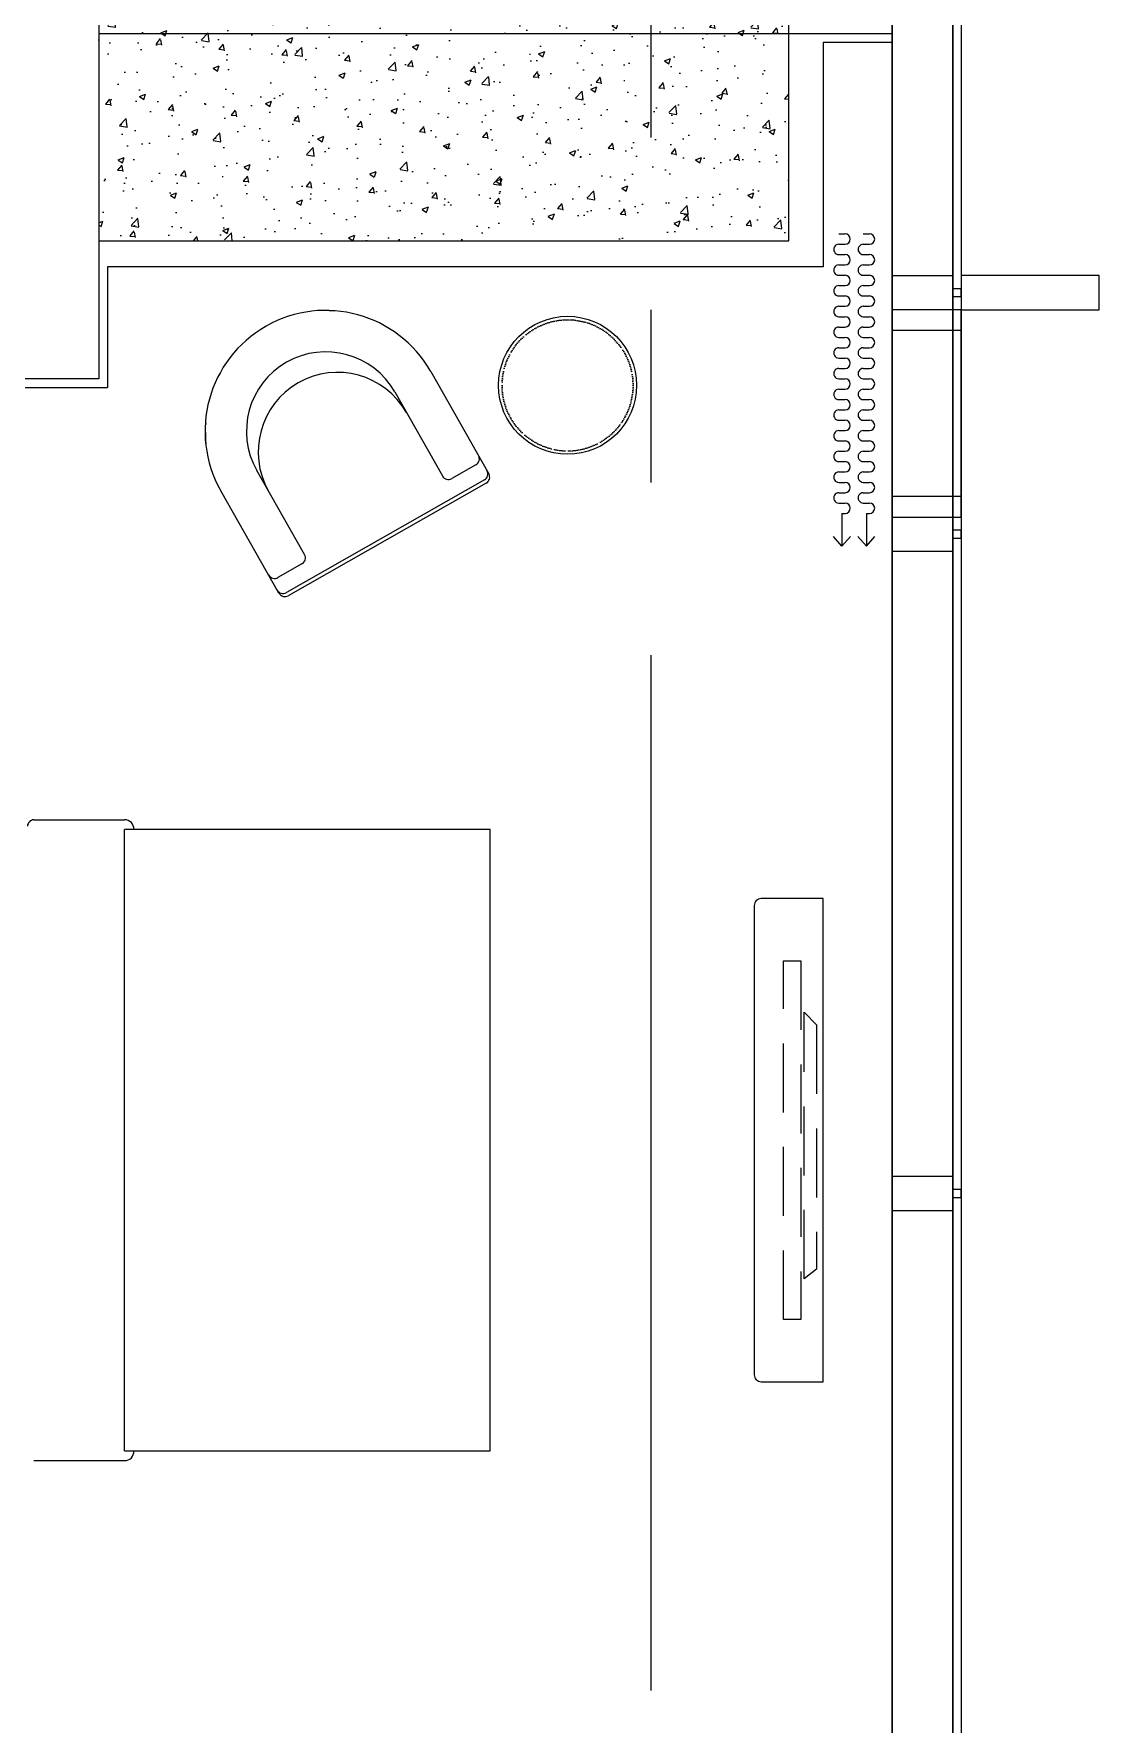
# Model space of a CAD drawing. Header units: millimetres. Extents: x 10000 to 302800, y 6800 to 229018.
# Drawn here: x 238439 to 241528, y 138239 to 143137 of the extents above; entities that cross this region are included whole.
import ezdxf

# ---------------------------------------------------------------- set-up
doc = ezdxf.new("R2010")
doc.units = ezdxf.units.MM
doc.header["$LTSCALE"] = 400
doc.header["$MEASUREMENT"] = 0
for name, pattern in [('X-GRID_5~ROOF$0$CENTER2', [1.125, 0.75, -0.125, 0.125, -0.125]), ('X-ROOM TYPE-SR-2bay corner$0$CONTINOUS', [0]), ('X-ROOM TYPE-SR-2bay corner$0$DOT2', [0.125, 0, -0.125]), ('X-ROOM TYPE-SR-2bay corner$0$HIDDEN', [0.375, 0.25, -0.125])]:
    doc.linetypes.add(name, pattern=pattern)
doc.layers.get('0').update_dxf_attribs({"linetype": 'CONTINUOUS'})
for name, color, linetype in [('A-DIM1', 7, 'CONTINUOUS'), ('X-COL-8F$0$A-COL', 2, 'CONTINUOUS'), ('X-COL-8F$0$A-HAT', 252, 'CONTINUOUS'), ('X-EXT_8F$0$A-ELES', 252, 'CONTINUOUS'), ('X-EXT_8F$0$A-WIN', 6, 'CONTINUOUS'), ('X-frame Hotel 8F$0$A-WINF', 4, 'CONTINUOUS'), ('X-GRID_5~ROOF$0$A-CEN1', 1, 'X-GRID_5~ROOF$0$CENTER2'), ('X-ROOM TYPE-SR-2bay corner$0$.WA_Curtain', 252, 'CONTINUOUS'), ('X-ROOM TYPE-SR-2bay corner$0$.WA_FP_Furn', 252, 'X-ROOM TYPE-SR-2bay corner$0$CONTINOUS'), ('X-ROOM TYPE-SR-2bay corner$0$.WA_Furn', 252, 'CONTINUOUS'), ('X-ROOM TYPE-SR-2bay corner$0$.WA_Furn hidden', 252, 'CONTINUOUS'), ('X-ROOM TYPE-SR-2bay corner$0$.WA_Wall-Finish', 252, 'CONTINUOUS'), ('X-ROOM TYPE-SR-2bay corner$0$A-WALD', 7, 'CONTINUOUS')]:
    doc.layers.add(name, color=color, linetype=linetype)

# ---------------------------------------------------------------- blocks, each defined once
blk = doc.blocks.new('X-COL-8F$0$1400X2000_1~3F_C5')
at = {"layer": 'X-COL-8F$0$A-HAT'}
h = blk.add_hatch(dxfattribs=at)
h.set_pattern_fill('AR-CONC', color=256)
h.set_pattern_definition([(50, (-235048.82, -47771.2), (182.18467, -15.93909), [19.05, -209.55]), (355, (-235048.82, -47771.2), (-35.24283, 191.05664), [15.24, -167.64]), (100.451, (-235033.63, -47772.53), (146.9425, 175.11669), [16.19, -178.09]), (46.1842, (-235048.82, -47720.4), (271.07904, -42.04233), [28.575, -314.325]), (96.6356, (-235026.23, -47723.9), (237.40423, 247.42556), [24.285, -267.135]), (351.184, (-235048.82, -47720.4), (237.4046, 247.42512), [22.86, -251.46]), (21, (-235023.42, -47733.1), (151.61488, -102.26552), [19.05, -209.55]), (326, (-235023.42, -47733.1), (61.80203, 184.18797), [15.24, -167.64]), (71.4514, (-235010.78, -47741.63), (213.41649, 81.92286), [16.19, -178.09]), (37.5, (-235048.817, -47771.206), (3.088603, 84.555039), [0, -165.608, 0, -170.18, 0, -168.275]), (7.5, (-235048.82, -47771.21), (66.819663, 100.180575), [0, -97.028, 0, -161.798, 0, -64.135]), (327.5, (-235105.46, -47771.206), (135.590595, -5.728744), [0, -63.5, 0, -198.12, 0, -262.89]), (317.5, (-235130.86, -47771.21), (148.12918, 25.42649), [0, -82.55, 0, -131.572, 0, -186.69])])
h.paths.add_polyline_path([(800, 700), (-1200, 700), (-1200, -700), (800, -700)])
at = {"layer": 'X-COL-8F$0$A-COL'}
blk.add_lwpolyline([(-1200, -700), (800, -700), (800, 700), (-1200, 700)], close=True, dxfattribs=at)
blk = doc.blocks.new('X-COL-8F')
at = {"layer": 'X-COL-8F$0$A-COL'}
blk.add_blockref('X-COL-8F$0$1400X2000_1~3F_C5', (235048.8, 47771.2), dxfattribs=at)
blk = doc.blocks.new('X-frame Hotel 8F$0$frame_hotel(24Tglass)')
at = {"layer": 'X-frame Hotel 8F$0$A-WINF'}
for p, q in [((-50, 250), (50, 250)), ((-50, 74), (-50, 250)), ((50, 250), (50, 74)), ((-50, 74), (50, 74)), ((-11.5, 74), (-11.5, 50)), ((-11.5, 50), (11.5, 50)), ((11.5, 50), (11.5, 74))]:
    blk.add_line(p, q, dxfattribs=at)
blk = doc.blocks.new('X-frame Hotel 8F$0$operable window')
for p, q in [((600, 200), (0, 200)), ((0, 200), (0, 0)), ((60, 200), (60, 0)), ((540, 0), (540, 200)), ((600, 0), (600, 200)), ((0, 0), (600, 0))]:
    blk.add_line(p, q)
blk = doc.blocks.new('X-frame Hotel 8F')
at = {"layer": 'X-frame Hotel 8F$0$A-WINF'}
blk.add_lwpolyline([(236348.7, 46971.2), (236348.7, 46871.2), (236748.7, 46871.2), (236748.7, 46971.2)], close=True, dxfattribs=at)
for name, p, rotation in [('X-frame Hotel 8F$0$frame_hotel(24Tglass)', (236398.8, 46921.2), 90), ('X-frame Hotel 8F$0$operable window', (236148.8, 46871.2), 270), ('X-frame Hotel 8F$0$frame_hotel(24Tglass)', (236398.8, 46221.2), 90), ('X-frame Hotel 8F$0$frame_hotel(24Tglass)', (236398.8, 44311.2), 90)]:
    blk.add_blockref(name, p, dxfattribs=dict(rotation=rotation))
blk = doc.blocks.new('X-EXT_8F')
at = {"layer": 'X-EXT_8F$0$A-ELES', "ltscale": 10}
for points in [[(201978.6, 67827.5), (202083.9, 67821.2), (234348.8, 67821.2, -0.414214), (236148.8, 66021.2), (236148.8, 38521.2, -0.414214), (234348.8, 36721.2), (174648.8, 36721.2)], [(175648.8, 36721.2), (234348.8, 36721.2, 0.414214), (236148.8, 38521.2), (236148.8, 66021.2, 0.414214), (234348.8, 67821.2), (202089.9, 67821.2)]]:
    blk.add_lwpolyline(points, format="xyb", dxfattribs=at)
at = {"layer": 'X-EXT_8F$0$A-WIN', "ltscale": 10}
for points in [[(201990.7, 68027.2), (202089.9, 68021.2), (234348.8, 68021.2, -0.414214), (236348.8, 66021.2), (236348.8, 38521.2, -0.414214), (234348.8, 36521.2), (174648.8, 36521.2)], [(201989.2, 68003.2), (202089.2, 67997.2), (234348.8, 67997.2, -0.414214), (236324.8, 66021.2), (236324.8, 38521.2, -0.414214), (234348.8, 36545.2), (174648.8, 36545.2)], [(175648.8, 36545.2), (234348.8, 36545.2, 0.414214), (236324.8, 38521.2), (236324.8, 66021.2, 0.414214), (234348.8, 67997.2), (202089.9, 67997.2)]]:
    blk.add_lwpolyline(points, format="xyb", dxfattribs=at)
blk.add_blockref('X-frame Hotel 8F', (0, 0))
blk = doc.blocks.new('X-GRID_5~ROOF')
at = {"layer": 'X-GRID_5~ROOF$0$A-CEN1', "ltscale": 10}
blk.add_line((235448.8, 81871.2), (235448.8, 33068.4), dxfattribs=at)
blk = doc.blocks.new('X-ROOM TYPE-SR-2bay corner$0$A$C4BD17AC2')
at = {"layer": 'X-ROOM TYPE-SR-2bay corner$0$.WA_FP_Furn', "color": 8, "linetype": 'X-ROOM TYPE-SR-2bay corner$0$DOT2', "ltscale": 0.1}
blk.add_circle((513.3, 457.4), 190, dxfattribs=at)
at = {"color": 8}
blk.add_wipeout([(284.9, 205.7), (115.9, 489.1), (88.5, 528.6), (53.2, 566.6), (-19.3, 618.4), (-87.9, 646.3), (-161.1, 659.1), (-249.9, 653.8), (-316.7, 634.1), (-418.4, 570.5), (-470.4, 512.2), (-509.2, 441.1), (-530.2, 365.9), (-531.9, 265.9), (-520.3, 210.5), (-500.9, 159.7), (-485.4, 130.7), (-310.9, -162), (-301, -170.4), (-295.6, -171.7), (-290, -171.4), (-283.5, -169), (283.5, 169), (289.9, 175.1), (291.7, 178.6), (293.2, 185.2), (291.6, 194), (290.4, 196.4)], dxfattribs=at).dxf.layer = 'X-ROOM TYPE-SR-2bay corner$0$.WA_FP_Furn'
at = {"layer": 'X-ROOM TYPE-SR-2bay corner$0$.WA_FP_Furn'}
for p, q in [((115.9, 489.1), (290.4, 196.4)), ((12.8, 427.7), (156.2, 187.2)), ((252.3, 221.2), (183.6, 180.2)), ((-238.9, -48.3), (-382.3, 192.2)), ((277.9, 178.2), (-289, -159.7)), ((283.5, 169), (-283.5, -169)), ((-310.9, -162), (-485.4, 130.7)), ((-245.9, -75.8), (-314.6, -116.7))]:
    blk.add_line(p, q, dxfattribs=at)
blk.add_circle((513.3, 457.4), 200, dxfattribs=at)
for centre, radius, start, end in [((-184.7, 309.9), 350, 30.7956, 210.7956), ((-184.7, 309.9), 230, 30.7956, 210.7956), ((-149.5, 250.9), 230, 30.7956, 210.7956), ((242.1, 238.4), 20, 300.7956, 30.7956), ((267.7, 195.4), 20, 300.7956, 30.7956), ((273.2, 186.1), 20, 300.7956, 30.7956), ((173.4, 197.4), 20, 210.7956, 300.7956), ((-256.1, -58.6), 20, 300.7956, 30.7956), ((-324.8, -99.5), 20, 210.7956, 300.7956), ((-299.2, -142.5), 20, 210.7956, 300.7956), ((-293.7, -151.8), 20, 210.7956, 300.7956)]:
    blk.add_arc(centre, radius, start, end, dxfattribs=at)
blk = doc.blocks.new('X-ROOM TYPE-SR-2bay corner$0$窗帘')
for p, q in [((-375, 52.9), (-375, 70.9)), ((-345, 52.9), (-345, 70.9)), ((-315, 52.9), (-315, 70.9)), ((-285, 52.9), (-285, 70.9)), ((-255, 52.9), (-255, 70.9)), ((-225, 52.9), (-225, 70.9)), ((-195, 52.9), (-195, 70.9)), ((-165, 52.9), (-165, 70.9)), ((-135, 52.9), (-135, 70.9)), ((-105, 52.9), (-105, 70.9)), ((-75, 52.9), (-75, 70.9)), ((-45, 52.9), (-45, 70.9)), ((-15, 52.9), (-15, 70.9)), ((15, 52.9), (15, 70.9)), ((45, 52.9), (45, 70.9)), ((75, 52.9), (75, 70.9)), ((105, 52.9), (105, 70.9)), ((135, 52.9), (135, 70.9)), ((165, 52.9), (165, 70.9)), ((195, 52.9), (195, 70.9)), ((225, 52.9), (225, 70.9)), ((255, 52.9), (255, 70.9)), ((285, 52.9), (285, 70.9)), ((315, 52.9), (315, 70.9)), ((345, 52.9), (345, 70.9)), ((375, 52.9), (375, 70.9)), ((405, 52.9), (405, 70.9)), ((435, 61.9), (435, 70.9)), ((435, 61.9), (530.1, 61.9)), ((530.1, 61.9), (501.5, 86.5)), ((530.1, 61.9), (501.5, 37.2)), ((-375, -18), (-375, 0)), ((-345, -18), (-345, 0)), ((-315, -18), (-315, 0)), ((-285, -18), (-285, 0)), ((-255, -18), (-255, 0)), ((-225, -18), (-225, 0)), ((-195, -18), (-195, 0)), ((-165, -18), (-165, 0)), ((-135, -18), (-135, 0)), ((-105, -18), (-105, 0)), ((-75, -18), (-75, 0)), ((-45, -18), (-45, 0)), ((-15, -18), (-15, 0)), ((15, -18), (15, 0)), ((45, -18), (45, 0)), ((75, -18), (75, 0)), ((105, -18), (105, 0)), ((135, -18), (135, 0)), ((165, -18), (165, 0)), ((195, -18), (195, 0)), ((225, -18), (225, 0)), ((255, -18), (255, 0)), ((285, -18), (285, 0)), ((315, -18), (315, 0)), ((345, -18), (345, 0)), ((375, -18), (375, 0)), ((405, -18), (405, 0)), ((435, -9), (435, 0)), ((530.1, -9), (501.5, 15.7)), ((435, -9), (530.1, -9)), ((530.1, -9), (501.5, -33.7))]:
    blk.add_line(p, q)
for centre, start, end in [((-360, 70.9), 0, 180), ((-330, 52.9), 180, 0), ((-300, 70.9), 0, 180), ((-270, 52.9), 180, 0), ((-240, 70.9), 0, 180), ((-210, 52.9), 180, 0), ((-180, 70.9), 0, 180), ((-150, 52.9), 180, 0), ((-120, 70.9), 0, 180), ((-90, 52.9), 180, 0), ((-60, 70.9), 0, 180), ((-30, 52.9), 180, 0), ((0, 70.9), 0, 180), ((30, 52.9), 180, 0), ((60, 70.9), 0, 180), ((90, 52.9), 180, 0), ((120, 70.9), 0, 180), ((150, 52.9), 180, 0), ((180, 70.9), 0, 180), ((210, 52.9), 180, 0), ((240, 70.9), 0, 180), ((270, 52.9), 180, 0), ((300, 70.9), 0, 180), ((330, 52.9), 180, 0), ((360, 70.9), 0, 180), ((390, 52.9), 180, 0), ((420, 70.9), 0, 180), ((-360, 0), 0, 180), ((-300, 0), 0, 180), ((-240, 0), 0, 180), ((-180, 0), 0, 180), ((-120, 0), 0, 180), ((-60, 0), 0, 180), ((0, 0), 0, 180), ((60, 0), 0, 180), ((120, 0), 0, 180), ((180, 0), 0, 180), ((240, 0), 0, 180), ((300, 0), 0, 180), ((360, 0), 0, 180), ((420, 0), 0, 180), ((-330, -18), 180, 0), ((-270, -18), 180, 0), ((-210, -18), 180, 0), ((-150, -18), 180, 0), ((-90, -18), 180, 0), ((-30, -18), 180, 0), ((30, -18), 180, 0), ((90, -18), 180, 0), ((150, -18), 180, 0), ((210, -18), 180, 0), ((270, -18), 180, 0), ((330, -18), 180, 0), ((390, -18), 180, 0)]:
    blk.add_arc(centre, 15, start, end)
blk = doc.blocks.new('X-ROOM TYPE-SR-2bay corner')
at = {"layer": 'X-ROOM TYPE-SR-2bay corner$0$.WA_FP_Furn', "ltscale": 0.2}
for p, q in [((176337.5, 61004.8), (176074.6, 61004.8)), ((176074.6, 60976.6), (176074.6, 59176.6)), ((176337.5, 59148.5), (176074.6, 59148.5))]:
    blk.add_line(p, q, dxfattribs=at)
blk.add_lwpolyline([(176074.6, 60976.6), (175014.3, 60976.6), (175014.3, 59176.6), (176074.6, 59176.6)], dxfattribs=at)
for centre, radius, start, end in [((176073.4, 60979), 25.8, 87.3253, 185.2996), ((176073.4, 59174.3), 25.8, 174.7004, 272.6747), ((176337.5, 59166.8), 18.2, 270, 0.0028)]:
    blk.add_arc(centre, radius, start, end, dxfattribs=at)
at = {"layer": 'X-ROOM TYPE-SR-2bay corner$0$.WA_Furn'}
blk.add_lwpolyline([(174048.8, 59376.6), (174228.8, 59376.6, 0.414214), (174248.8, 59396.6), (174248.8, 60756.6, 0.414214), (174228.8, 60776.6), (174048.8, 60776.6), (174048.8, 59376.6)], format="xyb", dxfattribs=at)
at = {"layer": 'X-ROOM TYPE-SR-2bay corner$0$.WA_Furn hidden', "linetype": 'X-ROOM TYPE-SR-2bay corner$0$HIDDEN', "ltscale": 2}
for points in [[(174164.2, 59557), (174113.9, 59557), (174113.9, 60596.2), (174164.2, 60596.2)], [(174103.9, 59705.6), (174068.3, 59742.3), (174068.3, 60450.2), (174103.9, 60478.7)]]:
    blk.add_lwpolyline(points, close=True, dxfattribs=at)
at = {"layer": 'X-ROOM TYPE-SR-2bay corner$0$.WA_Wall-Finish'}
for p in [(177014.3, 57896.2), (176123.8, 57546.2)]:
    blk.add_line(p, (176123.8, 57896.2), dxfattribs=at)
at = {"layer": 'X-ROOM TYPE-SR-2bay corner$0$.WA_Wall-Finish', "ltscale": 5}
for p, q in [((174048.8, 56896.2), (174048.8, 57546.2)), ((174048.8, 57546.2), (176123.8, 57546.2)), ((173848.8, 56896.2), (174048.8, 56896.2))]:
    blk.add_line(p, q, dxfattribs=at)
at = {"layer": 'X-ROOM TYPE-SR-2bay corner$0$A-WALD'}
for p, q in [((176148.8, 56871.2), (176148.8, 57871.2)), ((176148.8, 57871.2), (178938.8, 57871.2)), ((173848.8, 56871.2), (176148.8, 56871.2))]:
    blk.add_line(p, q, dxfattribs=at)
at = {"rotation": 178.8136803906339}
blk.add_blockref('X-ROOM TYPE-SR-2bay corner$0$A$C4BD17AC2', (175312.8, 58336.2), dxfattribs=at)
at = {"layer": 'X-ROOM TYPE-SR-2bay corner$0$.WA_Curtain', "rotation": 90.00000245793427}
blk.add_blockref('X-ROOM TYPE-SR-2bay corner$0$窗帘', (173985.6, 57825.7), dxfattribs=at)
blk = doc.blocks.new('X-INT-HOTEL-8F')
at = {"rotation": 180}
blk.add_blockref('X-ROOM TYPE-SR-2bay corner', (409997.6, 104542.3), dxfattribs=at)
blk = doc.blocks.new('X-BASE-8F')
for name in ['X-GRID_5~ROOF', 'X-EXT_8F', 'X-COL-8F']:
    blk.add_blockref(name, (0, 0))
blk.add_blockref('X-INT-HOTEL-8F', (0, 0))

msp = doc.modelspace()

# ---------------------------------------------------------------- block references
at = {"layer": 'A-DIM1'}
msp.add_blockref('X-BASE-8F', (4779.3, 95465.6), dxfattribs=at)

doc.saveas('drawing.dxf')
